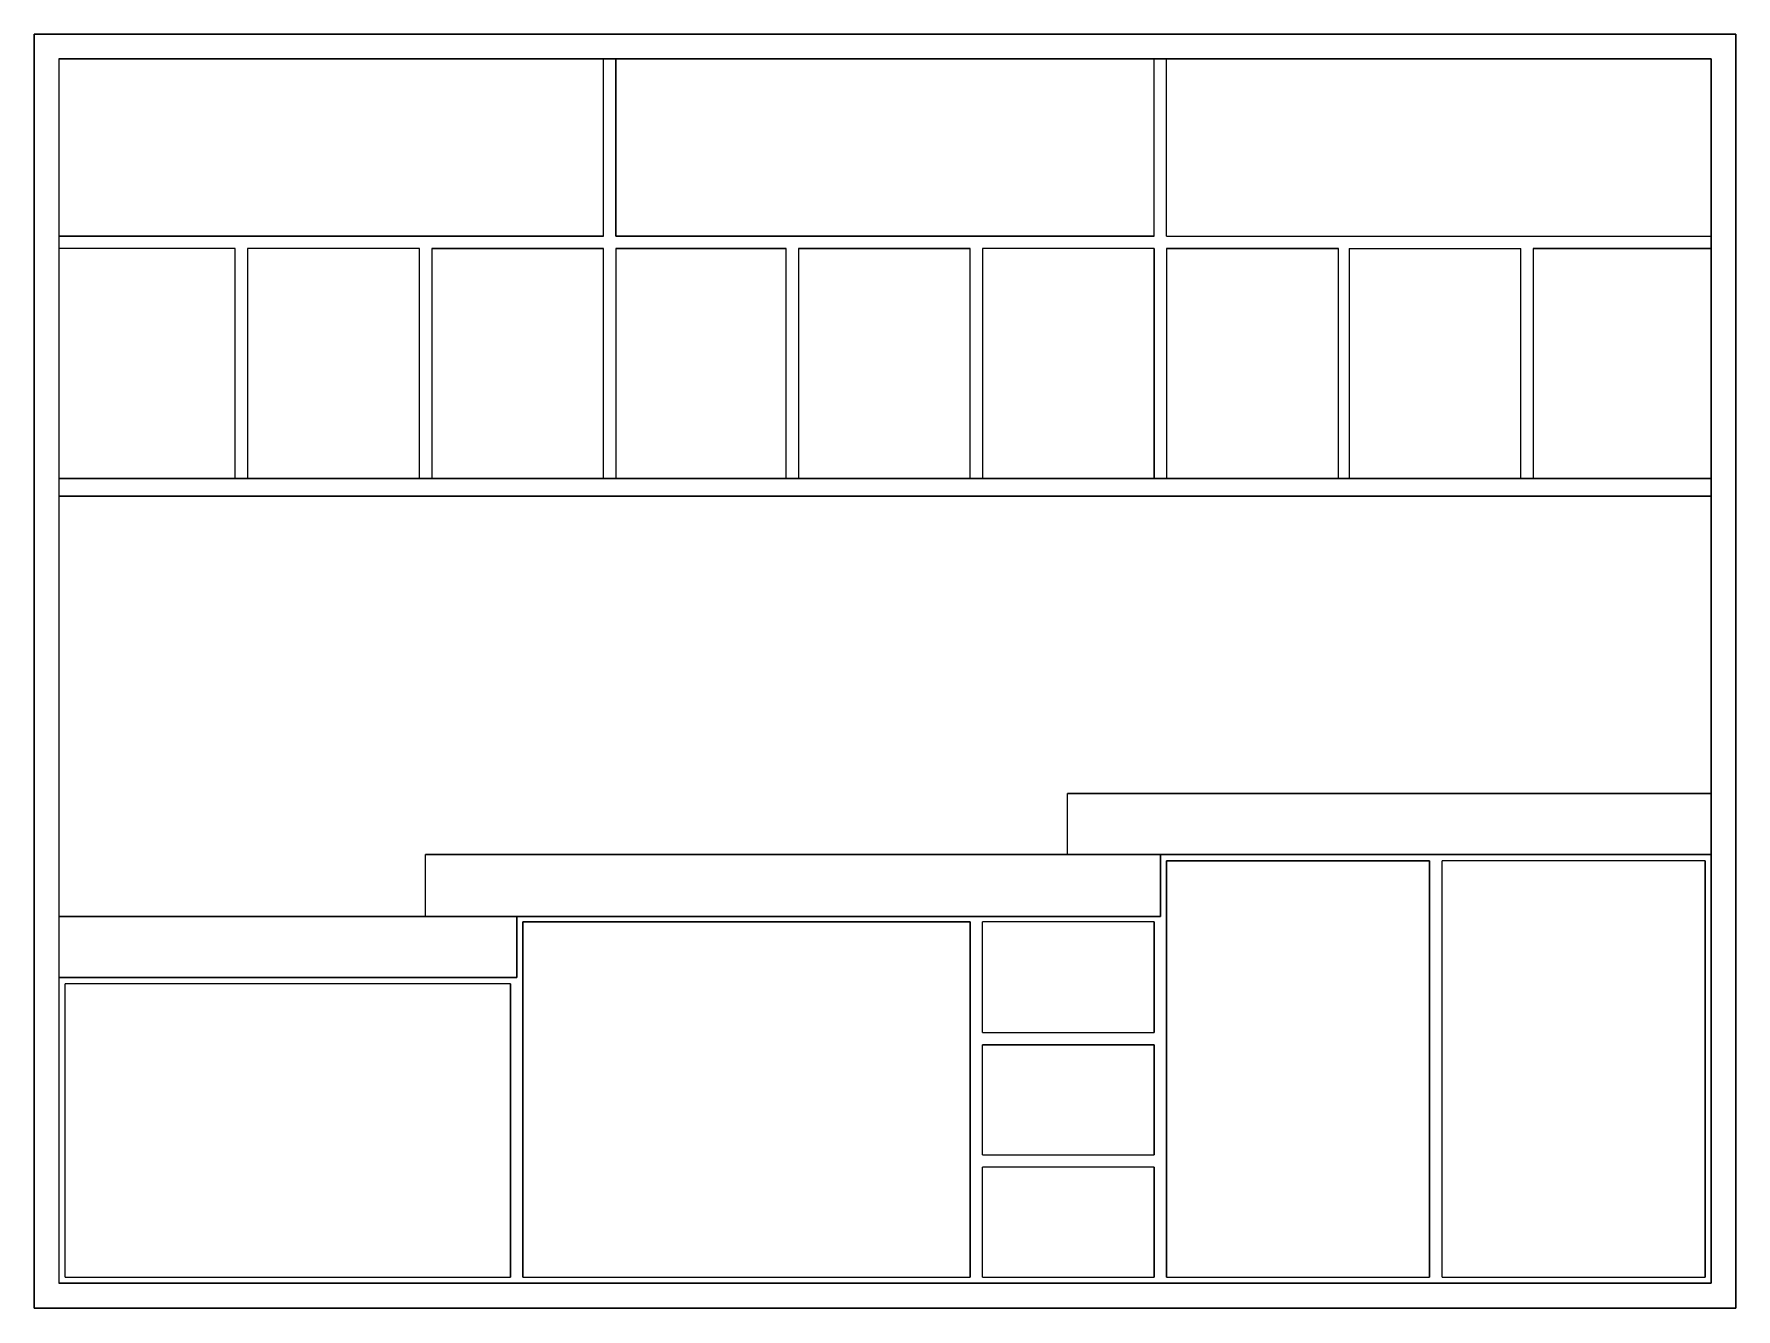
# Model space of a CAD drawing. Header units: millimetres. Extents: x 0 to 2200, y -1 to 1646.
import ezdxf

# ---------------------------------------------------------------- set-up
doc = ezdxf.new("R2010")
doc.units = ezdxf.units.MM
doc.styles.get("Standard").update_dxf_attribs({"font": 'SimSun.ttf'})

msp = doc.modelspace()

# ---------------------------------------------------------------- linework, layer by layer
at = {"linetype": 'Continuous'}
for p, q in [((0, 1646, 0.1), (2200, 1646, 0.1)), ((2200, 1646, 0.1), (0, 1646, 0.1)), ((0, 0, 0.1), (0, 1646, 0.1)), ((0, 1646, 0.1), (0, 0, 0.1)), ((2200, 1646, 0.1), (2200, 0, 0.1)), ((2200, 0, 0.1), (2200, 1646, 0.1)), ((2168, 1614, 0.1), (32, 1614, 0.1)), ((32, 1614, 0.1), (2168, 1614, 0.1)), ((32, 1614, 0.1), (32, 32, 0.1)), ((32, 1614, 0.1), (32, 32, 0.1)), ((736, 1385, 0.1), (736, 1614, 0.1)), ((736, 1385, 0.1), (736, 1614, 0.1)), ((752, 1614, 0.1), (752, 1385, 0.1)), ((752, 1385, 0.1), (752, 1614, 0.1)), ((1448, 1385, 0.1), (1448, 1614, 0.1)), ((1448, 1385, 0.1), (1448, 1614, 0.1)), ((1464, 1385, 0.1), (1464, 1614, 0.1)), ((1464, 1385, 0.1), (1464, 1614, 0.1)), ((2168, 32, 0.1), (2168, 1614, 0.1)), ((2168, 1614, 0.1), (2168, 32, 0.1)), ((32, 1385, 0.1), (736, 1385, 0.1)), ((736, 1385, 0.1), (32, 1385, 0.1)), ((260, 1369, 0.1), (32, 1369, 0.1)), ((260, 1369, 0.1), (32, 1369, 0.1)), ((260, 1072, 0.1), (260, 1369, 0.1)), ((260, 1072, 0.1), (260, 1369, 0.1)), ((498, 1369, 0.1), (276, 1369, 0.1)), ((498, 1369, 0.1), (276, 1369, 0.1)), ((276, 1369, 0.1), (276, 1072, 0.1)), ((276, 1369, 0.1), (276, 1072, 0.1)), ((498, 1072, 0.1), (498, 1369, 0.1)), ((498, 1072, 0.1), (498, 1369, 0.1)), ((514, 1369, 0.1), (514, 1072, 0.1)), ((514, 1369, 0.1), (514, 1072, 0.1)), ((514, 1369, 0.1), (736, 1369, 0.1)), ((736, 1369, 0.1), (514, 1369, 0.1)), ((736, 1072, 0.1), (736, 1369, 0.1)), ((736, 1072, 0.1), (736, 1369, 0.1)), ((1448, 1385, 0.1), (752, 1385, 0.1)), ((752, 1385, 0.1), (1448, 1385, 0.1)), ((752, 1369, 0.1), (752, 1072, 0.1)), ((752, 1369, 0.1), (752, 1072, 0.1)), ((752, 1369, 0.1), (972, 1369, 0.1)), ((972, 1369, 0.1), (752, 1369, 0.1)), ((972, 1072, 0.1), (972, 1369, 0.1)), ((972, 1072, 0.1), (972, 1369, 0.1)), ((988, 1369, 0.1), (988, 1072, 0.1)), ((988, 1369, 0.1), (988, 1072, 0.1)), ((988, 1369, 0.1), (1210, 1369, 0.1)), ((1210, 1369, 0.1), (988, 1369, 0.1)), ((1210, 1072, 0.1), (1210, 1369, 0.1)), ((1210, 1072, 0.1), (1210, 1369, 0.1)), ((1226, 1369, 0.1), (1226, 1072, 0.1)), ((1226, 1369, 0.1), (1226, 1072, 0.1)), ((1448, 1369, 0.1), (1226, 1369, 0.1)), ((1448, 1369, 0.1), (1226, 1369, 0.1)), ((1448, 1072, 0.1), (1448, 1369, 0.1)), ((1448, 1369, 0.1), (1448, 1072, 0.1)), ((1464, 1385, 0.1), (2168, 1385, 0.1)), ((1464, 1385, 0.1), (2168, 1385, 0.1)), ((1464, 1369, 0.1), (1686, 1369, 0.1)), ((1686, 1369, 0.1), (1464, 1369, 0.1)), ((1464, 1369, 0.1), (1464, 1072, 0.1)), ((1464, 1369, 0.1), (1464, 1072, 0.1)), ((1686, 1072, 0.1), (1686, 1369, 0.1)), ((1686, 1072, 0.1), (1686, 1369, 0.1)), ((1700, 1369, 0.1), (1700, 1072, 0.1)), ((1700, 1369, 0.1), (1700, 1072, 0.1)), ((1700, 1369, 0.1), (1922, 1369, 0.1)), ((1700, 1369, 0.1), (1922, 1369, 0.1)), ((1922, 1072, 0.1), (1922, 1369, 0.1)), ((1922, 1072, 0.1), (1922, 1369, 0.1)), ((1938, 1369, 0.1), (1938, 1072, 0.1)), ((1938, 1369, 0.1), (1938, 1072, 0.1)), ((2168, 1369, 0.1), (1938, 1369, 0.1)), ((1938, 1369, 0.1), (2168, 1369, 0.1)), ((2168, 1072, 0.1), (32, 1072, 0.1)), ((32, 1072, 0.1), (2168, 1072, 0.1)), ((276, 1072, 0.1), (260, 1072, 0.1)), ((276, 1072, 0.1), (260, 1072, 0.1)), ((514, 1072, 0.1), (498, 1072, 0.1)), ((514, 1072, 0.1), (498, 1072, 0.1)), ((752, 1072, 0.1), (736, 1072, 0.1)), ((752, 1072, 0.1), (736, 1072, 0.1)), ((988, 1072, 0.1), (972, 1072, 0.1)), ((988, 1072, 0.1), (972, 1072, 0.1)), ((1226, 1072, 0.1), (1210, 1072, 0.1)), ((1226, 1072, 0.1), (1210, 1072, 0.1)), ((1464, 1072, 0.1), (1448, 1072, 0.1)), ((1464, 1072, 0.1), (1448, 1072, 0.1)), ((1700, 1072, 0.1), (1686, 1072, 0.1)), ((1686, 1072, 0.1), (1700, 1072, 0.1)), ((1938, 1072, 0.1), (1922, 1072, 0.1)), ((1922, 1072, 0.1), (1938, 1072, 0.1)), ((32, 1049, 0.1), (2168, 1049, 0.1)), ((2168, 1049, 0.1), (32, 1049, 0.1)), ((1336, 665, 0.1), (2168, 665, 0.1)), ((2168, 665, 0.1), (1336, 665, 0.1)), ((1336, 586, 0.1), (1336, 665, 0.1)), ((1336, 586, 0.1), (1336, 665, 0.1)), ((506, 586, 0.1), (1456, 586, 0.1)), ((1456, 586, 0.1), (506, 586, 0.1)), ((506, 506, 0.1), (506, 586, 0.1)), ((506, 506, 0.1), (506, 586, 0.1)), ((2168, 586, 0.1), (1336, 586, 0.1)), ((1336, 586, 0.1), (2168, 586, 0.1)), ((1456, 586, 0.1), (2168, 586, 0.1)), ((1456, 586, 0.1), (2168, 586, 0.1)), ((1456, 506, 0.1), (1456, 586, 0.1)), ((1456, 586, 0.1), (1456, 506, 0.1)), ((1456, 586, 0.1), (1456, 506, 0.1)), ((1464, 578, 0.1), (1804, 578, 0.1)), ((1804, 578, 0.1), (1464, 578, 0.1)), ((1464, 40, 0.1), (1464, 578, 0.1)), ((1464, 578, 0.1), (1464, 40, 0.1)), ((1804, 578, 0.1), (1804, 40, 0.1)), ((1804, 40, 0.1), (1804, 578, 0.1)), ((1820, 40, 0.1), (1820, 578, 0.1)), ((1820, 40, 0.1), (1820, 578, 0.1)), ((2160, 578, 0.1), (1820, 578, 0.1)), ((2160, 578, 0.1), (1820, 578, 0.1)), ((2160, 578, 0.1), (2160, 40, 0.1)), ((2160, 40, 0.1), (2160, 578, 0.1)), ((32, 506, 0.1), (624, 506, 0.1)), ((624, 506, 0.1), (32, 506, 0.1)), ((506, 506, 0.1), (1456, 506, 0.1)), ((1456, 506, 0.1), (506, 506, 0.1)), ((624, 506, 0.1), (1456, 506, 0.1)), ((624, 506, 0.1), (1456, 506, 0.1)), ((624, 427, 0.1), (624, 506, 0.1)), ((624, 506, 0.1), (624, 427, 0.1)), ((624, 506, 0.1), (624, 427, 0.1)), ((632, 40, 0.1), (632, 499, 0.1)), ((632, 499, 0.1), (632, 40, 0.1)), ((632, 499, 0.1), (1210, 499, 0.1)), ((1210, 499, 0.1), (632, 499, 0.1)), ((1210, 499, 0.1), (1210, 40, 0.1)), ((1210, 40, 0.1), (1210, 499, 0.1)), ((1226, 356, 0.1), (1226, 499, 0.1)), ((1226, 356, 0.1), (1226, 499, 0.1)), ((1448, 499, 0.1), (1226, 499, 0.1)), ((1448, 499, 0.1), (1226, 499, 0.1)), ((1448, 499, 0.1), (1448, 356, 0.1)), ((1448, 356, 0.1), (1448, 499, 0.1)), ((624, 427, 0.1), (32, 427, 0.1)), ((32, 427, 0.1), (624, 427, 0.1)), ((624, 427, 0.1), (32, 427, 0.1)), ((40, 40, 0.1), (40, 419, 0.1)), ((40, 40, 0.1), (40, 419, 0.1)), ((616, 419, 0.1), (40, 419, 0.1)), ((616, 419, 0.1), (40, 419, 0.1)), ((616, 419, 0.1), (616, 40, 0.1)), ((616, 40, 0.1), (616, 419, 0.1)), ((1226, 356, 0.1), (1448, 356, 0.1)), ((1226, 356, 0.1), (1448, 356, 0.1)), ((1226, 340, 0.1), (1448, 340, 0.1)), ((1448, 340, 0.1), (1226, 340, 0.1)), ((1226, 198, 0.1), (1226, 340, 0.1)), ((1226, 198, 0.1), (1226, 340, 0.1)), ((1448, 340, 0.1), (1448, 198, 0.1)), ((1448, 198, 0.1), (1448, 340, 0.1)), ((1226, 198, 0.1), (1448, 198, 0.1)), ((1226, 198, 0.1), (1448, 198, 0.1)), ((1448, 182, 0.1), (1226, 182, 0.1)), ((1448, 182, 0.1), (1226, 182, 0.1)), ((1226, 40, 0.1), (1226, 182, 0.1)), ((1226, 40, 0.1), (1226, 182, 0.1)), ((1448, 182, 0.1), (1448, 40, 0.1)), ((1448, 40, 0.1), (1448, 182, 0.1)), ((32, 32, 0.1), (2168, 32, 0.1)), ((2168, 32, 0.1), (32, 32, 0.1)), ((40, 40, 0.1), (616, 40, 0.1)), ((40, 40, 0.1), (616, 40, 0.1)), ((632, 40, 0.1), (1210, 40, 0.1)), ((632, 40, 0.1), (1210, 40, 0.1)), ((1226, 40, 0.1), (1448, 40, 0.1)), ((1226, 40, 0.1), (1448, 40, 0.1)), ((1464, 40, 0.1), (1804, 40, 0.1)), ((1464, 40, 0.1), (1804, 40, 0.1)), ((1820, 40, 0.1), (2160, 40, 0.1)), ((1820, 40, 0.1), (2160, 40, 0.1)), ((2200, 0, 0.1), (0, 0, 0.1)), ((0, 0, 0.1), (2200, 0, 0.1))]:
    msp.add_line(p, q, dxfattribs=at)

# ---------------------------------------------------------------- texts
at = {"linetype": 'Continuous', "flags": 9}
for tag, s in [('ZSIZE', '0.1587'), ('YSIZE', '1647.4800'), ('XSIZE', '2200.3174')]:
    msp.add_attdef(tag, (-0.1, -1.1), s, height=0.5, dxfattribs=at)

doc.saveas('drawing.dxf')
